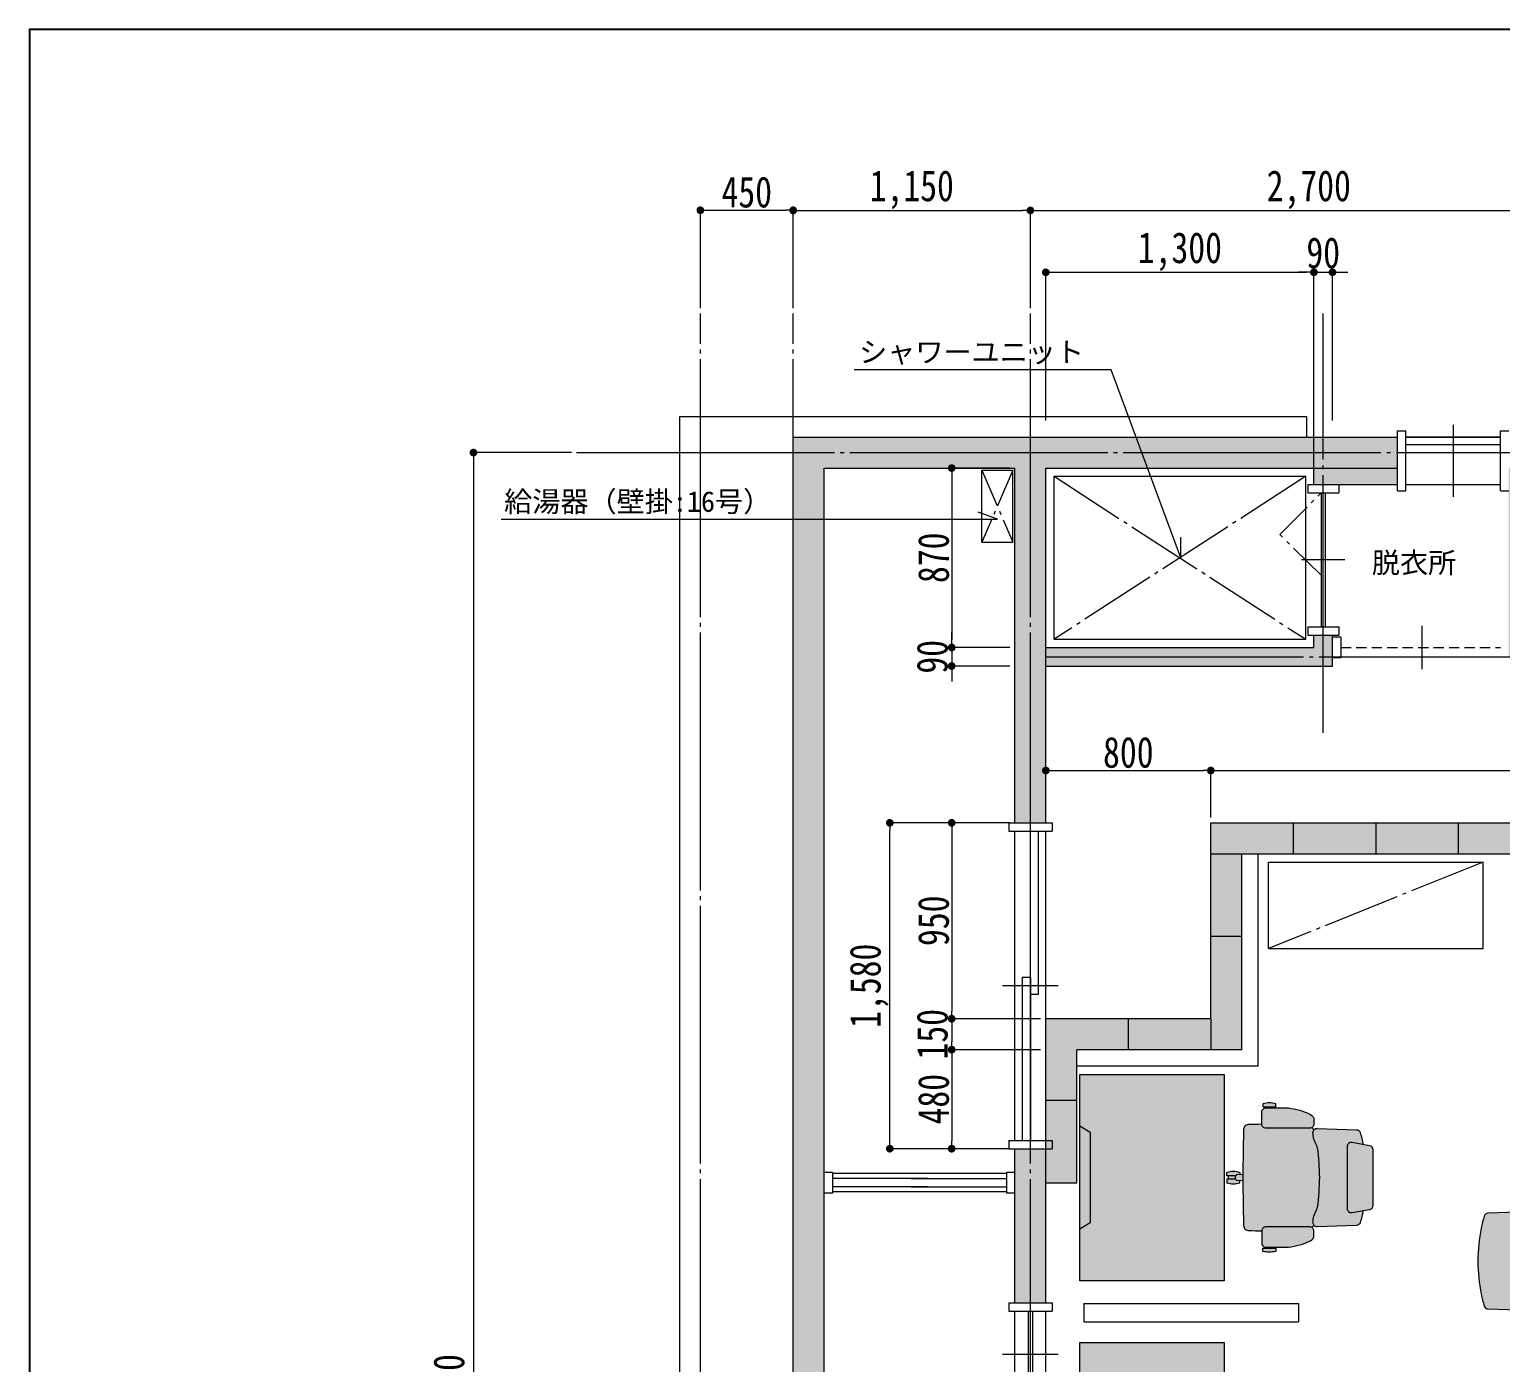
# Model space of a CAD drawing. Header units: millimetres. Extents: x 11317 to 32317, y 8490 to 23340.
# Drawn here: x 11317 to 18451, y 16876 to 23340 of the extents above; entities that cross this region are included whole.
import ezdxf

# ---------------------------------------------------------------- set-up
doc = ezdxf.new("R2010")
doc.units = ezdxf.units.MM
doc.header["$LTSCALE"] = 25
for name, pattern in [('1点鎖線07', [10.5, 7.5, -1.125, 0.75, -1.125]), ('1点鎖線15', [18, 15, -1.125, 0.75, -1.125]), ('JIS_08_50', [53, 50, -1.125, 0.75, -1.125]), ('破線2.00', [3, 2, -1])]:
    doc.linetypes.add(name, pattern=pattern)
doc.layers.add('サイズ', color=6, linetype='Continuous', plot=False)
for name, color, linetype, lineweight in [('基準線', 1, 'JIS_08_50', 9), ('壁', 4, 'Continuous', 13), ('室名', 2, 'Continuous', 9), ('家具', 6, 'Continuous', 9), ('建具', 2, 'Continuous', 9), ('文字', 2, 'Continuous', 9), ('見下げ', 3, 'Continuous', 9), ('設備', 8, 'Continuous', 9), ('間仕切', 2, 'Continuous', 9)]:
    doc.layers.add(name, color=color, linetype=linetype, lineweight=lineweight)
doc.styles.get("Standard").update_dxf_attribs({"font": 'MS Mincho.ttf', "width": 0.8})
doc.styles.add('ゴシック', font='MS Gothic.ttf')
doc.dimstyles.new('1-50', dxfattribs={"dimscale": 50, "dimtxt": 3, "dimasz": 0.75, "dimexe": 0, "dimexo": 0.5, "dimgap": 0.25, "dimtad": 1, "dimdec": 0, "dimdsep": 46, "dimlunit": 6, "dimtxsty": 'ゴシック', "dimblk1": 'DOT', "dimblk2": 'DOT', "dimsah": 1, "dimcen": 0.75, "dimadec": 0, "dimazin": 0, "dimtfac": 1, "dimtdec": 0, "dimtmove": 2, "dimatfit": 3, "dimldrblk": 'DOT', "dimfxl": 0, "dimtolj": 1, "dimtzin": 0, "dimlwd": 5, "dimlwe": 5, "dimarcsym": 0})

# ---------------------------------------------------------------- blocks, each defined once
blk = doc.blocks.new('*U14')
at = {"color": 0, "linetype": 'ByBlock', "lineweight": -2}
for points in [[(0, 600, -0.047458), (160.1, 584.2, -0.020178), (218.1, 569.5, -0.319451), (232.2, 551.2), (238.4, 361.1, -0.417291), (218.8, 340.4, -0.151809), (156.7, 358.2, 0.113964), (144.1, 362.9, 0.028395), (0, 373, 0.028395), (-144.1, 362.9, 0.113964), (-156.7, 358.2, -0.151809), (-218.8, 340.4, -0.417291), (-238.4, 361.1), (-232.2, 551.2, -0.319451), (-218.1, 569.5, -0.020178), (-160.1, 584.2, -0.047458)], [(-279.2, 345.2), (-259.4, 345.2, -0.414214), (-239.4, 325.2), (-239.4, 111.7, -0.414214), (-259.4, 91.7), (-317.7, 91.7, -0.371125), (-337.5, 108.7), (-337.5, 221, -0.087014), (-306.1, 328.5, -0.285598)], [(279.2, 345.2), (259.4, 345.2, 0.414214), (239.4, 325.2), (239.4, 111.7, 0.414214), (259.4, 91.7), (317.7, 91.7, 0.371125), (337.5, 108.7), (337.5, 221, 0.087014), (306.1, 328.5, 0.285598)]]:
    blk.add_lwpolyline(points, format="xyb", close=True, dxfattribs=at)
for points in [[(-231.6, 345.5, 0.036161), (-241.8, 334.8)], [(231.6, 345.5, -0.036161), (241.8, 334.8)], [(-337.5, 160.1), (-357.7, 160.1, 0.132155), (-357.7, 97.5), (-343.1, 97.5), (-343.1, 160.1)], [(337.5, 160.1), (357.7, 160.1, -0.132155), (357.7, 97.5), (343.1, 97.5), (343.1, 160.1)], [(-258.2, 91.8, -0.002949), (-257, 30.8, 0.426675), (-233.1, 3.9), (-26.8, 0), (26.8, 0), (233.1, 3.9, 0.426675), (257, 30.8, -0.002949), (258.2, 91.8)], [(-14.5, 0), (-12.9, -29.8, 0.271847), (0, -36.8, 0.271847), (12.9, -29.8), (14.5, 0)], [(-8.5, -34.4), (-8.5, -77.2), (-25, -77.2, -0.186325), (-25, -15), (-13.7, -15)], [(8.5, -34.4), (8.5, -77.2), (25, -77.2, 0.186325), (25, -15), (13.7, -15)]]:
    blk.add_lwpolyline(points, format="xyb", dxfattribs=at)
for points in [[(-337.2, 107.3), (-343.1, 107.3)], [(337.2, 107.3), (343.1, 107.3)], [(-8.5, -70.1), (8.5, -70.1)]]:
    blk.add_lwpolyline(points, dxfattribs=at)
blk = doc.blocks.new('*U15')
at = {"color": 0, "linetype": 'ByBlock', "lineweight": -2}
for points in [[(159.9, 584.2, -0.000032), (160.1, 584.2, -0.020178), (218.1, 569.5, -0.319451), (232.2, 551.2), (238.4, 361.1, -0.417291), (218.8, 340.4, -0.151809), (156.7, 358.2, 0.113964), (144.1, 362.9, 0.028395), (0, 373, 0.028395), (-144.1, 362.9, 0.113964), (-156.7, 358.2, -0.151809), (-218.8, 340.4, -0.417291), (-238.4, 361.1), (-232.2, 551.2, -0.319451), (-218.1, 569.5, -0.020178), (-160.1, 584.2, -0.000032), (-159.9, 584.2)], [(134.8, 631.8), (-134.8, 631.8, 0.363756), (-154.5, 615.2), (-169.6, 529.7, 0.466538), (-149.9, 506.2), (149.9, 506.2, 0.466538), (169.6, 529.7), (154.5, 615.2, 0.363756), (134.8, 631.8)], [(-231.6, 345.5, 0.036161), (-241.8, 334.8)], [(231.6, 345.5, -0.036161), (241.8, 334.8)], [(-337.5, 160.1), (-357.7, 160.1, 0.132155), (-357.7, 97.5), (-343.1, 97.5), (-343.1, 160.1)], [(337.5, 160.1), (357.7, 160.1, -0.132155), (357.7, 97.5), (343.1, 97.5), (343.1, 160.1)], [(-258.2, 91.8, -0.002949), (-257, 30.8, 0.426675), (-233.1, 3.9), (-26.8, 0), (26.8, 0), (233.1, 3.9, 0.426675), (257, 30.8, -0.002949), (258.2, 91.8)], [(-14.5, 0), (-12.9, -29.8, 0.271847), (0, -36.8, 0.271847), (12.9, -29.8), (14.5, 0)], [(-8.5, -34.4), (-8.5, -77.2), (-25, -77.2, -0.186325), (-25, -15), (-13.7, -15)], [(8.5, -34.4), (8.5, -77.2), (25, -77.2, 0.186325), (25, -15), (13.7, -15)]]:
    blk.add_lwpolyline(points, format="xyb", dxfattribs=at)
for points in [[(-279.2, 345.2), (-259.4, 345.2, -0.414214), (-239.4, 325.2), (-239.4, 111.7, -0.414214), (-259.4, 91.7), (-317.7, 91.7, -0.371125), (-337.5, 108.7), (-337.5, 221, -0.087014), (-306.1, 328.5, -0.285598)], [(279.2, 345.2), (259.4, 345.2, 0.414214), (239.4, 325.2), (239.4, 111.7, 0.414214), (259.4, 91.7), (317.7, 91.7, 0.371125), (337.5, 108.7), (337.5, 221, 0.087014), (306.1, 328.5, 0.285598)]]:
    blk.add_lwpolyline(points, format="xyb", close=True, dxfattribs=at)
for points in [[(-337.2, 107.3), (-343.1, 107.3)], [(337.2, 107.3), (343.1, 107.3)], [(-8.5, -70.1), (8.5, -70.1)]]:
    blk.add_lwpolyline(points, dxfattribs=at)
blk = doc.blocks.new('_Dot')
at = {"color": 0, "linetype": 'ByBlock', "lineweight": -2}
blk.add_line((-0.5, 0), (-1, 0), dxfattribs=at)
at = {"color": 0, "linetype": 'ByBlock', "const_width": 0.5}
blk.add_lwpolyline([(-0.25, 0, 1), (0.25, 0, 1)], format="xyb", close=True, dxfattribs=at)
blk = doc.blocks.new('*D19')
at = {"layer": 'Defpoints', "color": 0, "transparency": 16777216}
for p in [(15020.6, 22463.1), (14570.6, 21963.2), (15020.6, 21963.2)]:
    blk.add_point(p, dxfattribs=at)
at = {"layer": '文字', "color": 0, "lineweight": 5, "transparency": 16777216}
for p, q in [((14570.6, 21988.2), (14570.6, 22463.1)), ((14608.1, 22463.1), (14983.1, 22463.1)), ((15020.6, 21988.2), (15020.6, 22463.1))]:
    blk.add_line(p, q, dxfattribs=at)
at = {"layer": '文字', "color": 0, "lineweight": 5, "transparency": 16777216, "xscale": 37.5, "yscale": 37.5, "zscale": 37.5, "rotation": 180}
blk.add_blockref('_Dot', (14570.6, 22463.1), dxfattribs=at)
at = {"layer": '文字', "color": 0, "lineweight": 5, "transparency": 16777216, "xscale": 37.5, "yscale": 37.5, "zscale": 37.5}
blk.add_blockref('_Dot', (15020.6, 22463.1), dxfattribs=at)
at = {"layer": '文字', "color": 0, "transparency": 16777216, "insert": (14795.6, 22550.6), "char_height": 150, "attachment_point": 5}
blk.add_mtext('\\A1;450', dxfattribs=at)
blk = doc.blocks.new('*D20')
at = {"layer": 'Defpoints', "color": 0, "transparency": 16777216}
for p in [(16170.6, 22462.3), (15020.6, 21963.2), (16170.6, 21963.2)]:
    blk.add_point(p, dxfattribs=at)
at = {"layer": '文字', "color": 0, "lineweight": 5, "transparency": 16777216}
for p, q in [((15020.6, 21988.2), (15020.6, 22462.3)), ((15058.1, 22462.3), (16133.1, 22462.3)), ((16170.6, 21988.2), (16170.6, 22462.3))]:
    blk.add_line(p, q, dxfattribs=at)
at = {"layer": '文字', "color": 0, "lineweight": 5, "transparency": 16777216, "xscale": 37.5, "yscale": 37.5, "zscale": 37.5, "rotation": 180}
blk.add_blockref('_Dot', (15020.6, 22462.3), dxfattribs=at)
at = {"layer": '文字', "color": 0, "lineweight": 5, "transparency": 16777216, "xscale": 37.5, "yscale": 37.5, "zscale": 37.5}
blk.add_blockref('_Dot', (16170.6, 22462.3), dxfattribs=at)
at = {"layer": '文字', "color": 0, "transparency": 16777216, "insert": (15595.6, 22562.7), "char_height": 150, "attachment_point": 5}
blk.add_mtext('\\A1;1,150', dxfattribs=at)
blk = doc.blocks.new('*D21')
at = {"layer": 'Defpoints', "color": 0, "transparency": 16777216}
for p in [(18870.6, 22462.3), (16170.6, 21963.2), (18870.6, 21963.2)]:
    blk.add_point(p, dxfattribs=at)
at = {"layer": '文字', "color": 0, "lineweight": 5, "transparency": 16777216}
for p, q in [((16170.6, 21988.2), (16170.6, 22462.3)), ((16208.1, 22462.3), (18833.1, 22462.3)), ((18870.6, 21988.2), (18870.6, 22462.3))]:
    blk.add_line(p, q, dxfattribs=at)
at = {"layer": '文字', "color": 0, "lineweight": 5, "transparency": 16777216, "xscale": 37.5, "yscale": 37.5, "zscale": 37.5, "rotation": 180}
blk.add_blockref('_Dot', (16170.6, 22462.3), dxfattribs=at)
at = {"layer": '文字', "color": 0, "lineweight": 5, "transparency": 16777216, "xscale": 37.5, "yscale": 37.5, "zscale": 37.5}
blk.add_blockref('_Dot', (18870.6, 22462.3), dxfattribs=at)
at = {"layer": '文字', "color": 0, "transparency": 16777216, "insert": (17520.6, 22562.7), "char_height": 150, "attachment_point": 5}
blk.add_mtext('\\A1;2,700', dxfattribs=at)
blk = doc.blocks.new('*D25')
at = {"layer": 'Defpoints', "color": 0, "transparency": 16777216}
for p in [(13970.6, 21288.1), (13470.6, 12138.1), (13970.6, 12138.1)]:
    blk.add_point(p, dxfattribs=at)
at = {"layer": '文字', "color": 0, "lineweight": 5, "transparency": 16777216}
for p, q in [((13945.6, 21288.1), (13470.6, 21288.1)), ((13470.6, 21250.6), (13470.6, 12175.6)), ((13945.6, 12138.1), (13470.6, 12138.1))]:
    blk.add_line(p, q, dxfattribs=at)
at = {"layer": '文字', "color": 0, "lineweight": 5, "transparency": 16777216, "xscale": 37.5, "yscale": 37.5, "zscale": 37.5}
for p, rotation in [((13470.6, 21288.1), 90), ((13470.6, 12138.1), 270)]:
    blk.add_blockref('_Dot', p, dxfattribs=dict(at, rotation=rotation))
at = {"layer": '文字', "color": 0, "transparency": 16777216, "insert": (13370.2, 16713.1), "char_height": 150, "attachment_point": 5, "rotation": 90}
blk.add_mtext('\\A1;9,150', dxfattribs=at)
blk = doc.blocks.new('*D29')
at = {"layer": 'Defpoints', "color": 0, "transparency": 16777216}
for p in [(16095.6, 21213.1), (15789.2, 20343.1), (16095.6, 20343.1)]:
    blk.add_point(p, dxfattribs=at)
at = {"layer": '文字', "color": 0, "lineweight": 5, "transparency": 16777216}
for p, q in [((16070.6, 21213.1), (15789.2, 21213.1)), ((15789.2, 21175.6), (15789.2, 20380.6)), ((16070.6, 20343.1), (15789.2, 20343.1))]:
    blk.add_line(p, q, dxfattribs=at)
at = {"layer": '文字', "color": 0, "lineweight": 5, "transparency": 16777216, "xscale": 37.5, "yscale": 37.5, "zscale": 37.5}
for p, rotation in [((15789.2, 21213.1), 90), ((15789.2, 20343.1), 270)]:
    blk.add_blockref('_Dot', p, dxfattribs=dict(at, rotation=rotation))
at = {"layer": '文字', "color": 0, "transparency": 16777216, "insert": (15701.7, 20778.1), "char_height": 150, "attachment_point": 5, "rotation": 90}
blk.add_mtext('\\A1;870', dxfattribs=at)
blk = doc.blocks.new('*D30')
at = {"layer": 'Defpoints', "color": 0, "transparency": 16777216}
for p in [(16095.6, 20343.1), (15789.2, 20253.1), (16095.6, 20253.1)]:
    blk.add_point(p, dxfattribs=at)
at = {"layer": '文字', "color": 0, "lineweight": 5, "transparency": 16777216}
for p, q in [((15789.2, 20380.6), (15789.2, 20418.1)), ((16070.6, 20343.1), (15789.2, 20343.1)), ((15789.2, 20343.1), (15789.2, 20253.1)), ((16070.6, 20253.1), (15789.2, 20253.1)), ((15789.2, 20215.6), (15789.2, 20178.1))]:
    blk.add_line(p, q, dxfattribs=at)
at = {"layer": '文字', "color": 0, "lineweight": 5, "transparency": 16777216, "xscale": 37.5, "yscale": 37.5, "zscale": 37.5}
for p, rotation in [((15789.2, 20343.1), 270), ((15789.2, 20253.1), 90)]:
    blk.add_blockref('_Dot', p, dxfattribs=dict(at, rotation=rotation))
at = {"layer": '文字', "color": 0, "transparency": 16777216, "insert": (15695.4, 20298.1), "char_height": 150, "attachment_point": 5, "rotation": 90}
blk.add_mtext('\\A1;90', dxfattribs=at)
blk = doc.blocks.new('*D34')
at = {"layer": 'Defpoints', "color": 0, "transparency": 16777216}
for p in [(17045.6, 19746.6), (16245.6, 19493.1), (17045.6, 19493.1)]:
    blk.add_point(p, dxfattribs=at)
at = {"layer": '文字', "color": 0, "lineweight": 5, "transparency": 16777216}
for p, q in [((16245.6, 19518.1), (16245.6, 19746.6)), ((16283.1, 19746.6), (17008.1, 19746.6)), ((17045.6, 19518.1), (17045.6, 19746.6))]:
    blk.add_line(p, q, dxfattribs=at)
at = {"layer": '文字', "color": 0, "lineweight": 5, "transparency": 16777216, "xscale": 37.5, "yscale": 37.5, "zscale": 37.5, "rotation": 180}
blk.add_blockref('_Dot', (16245.6, 19746.6), dxfattribs=at)
at = {"layer": '文字', "color": 0, "lineweight": 5, "transparency": 16777216, "xscale": 37.5, "yscale": 37.5, "zscale": 37.5}
blk.add_blockref('_Dot', (17045.6, 19746.6), dxfattribs=at)
at = {"layer": '文字', "color": 0, "transparency": 16777216, "insert": (16645.6, 19834.1), "char_height": 150, "attachment_point": 5}
blk.add_mtext('\\A1;800', dxfattribs=at)
blk = doc.blocks.new('*D35')
at = {"layer": 'Defpoints', "color": 0, "transparency": 16777216}
for p in [(23945.6, 19746.6), (17045.6, 19493.1), (23945.6, 19493.1)]:
    blk.add_point(p, dxfattribs=at)
at = {"layer": '文字', "color": 0, "lineweight": 5, "transparency": 16777216}
for p, q in [((17045.6, 19518.1), (17045.6, 19746.6)), ((17083.1, 19746.6), (23908.1, 19746.6)), ((23945.6, 19518.1), (23945.6, 19746.6))]:
    blk.add_line(p, q, dxfattribs=at)
at = {"layer": '文字', "color": 0, "lineweight": 5, "transparency": 16777216, "xscale": 37.5, "yscale": 37.5, "zscale": 37.5, "rotation": 180}
blk.add_blockref('_Dot', (17045.6, 19746.6), dxfattribs=at)
at = {"layer": '文字', "color": 0, "lineweight": 5, "transparency": 16777216, "xscale": 37.5, "yscale": 37.5, "zscale": 37.5}
blk.add_blockref('_Dot', (23945.6, 19746.6), dxfattribs=at)
at = {"layer": '文字', "color": 0, "transparency": 16777216, "insert": (20845.7, 19851.6), "char_height": 150, "attachment_point": 5}
blk.add_mtext('\\A1;≒7000', dxfattribs=at)
blk = doc.blocks.new('*D38')
at = {"layer": 'Defpoints', "color": 0, "transparency": 16777216}
for p in [(17545.6, 22162.3), (16245.6, 21418.3), (17545.6, 21128.1)]:
    blk.add_point(p, dxfattribs=at)
at = {"layer": '文字', "color": 0, "lineweight": 5, "transparency": 16777216}
for p, q in [((16245.6, 21443.3), (16245.6, 22162.3)), ((16283.1, 22162.3), (17508.1, 22162.3)), ((17545.6, 21153.1), (17545.6, 22162.3))]:
    blk.add_line(p, q, dxfattribs=at)
at = {"layer": '文字', "color": 0, "lineweight": 5, "transparency": 16777216, "xscale": 37.5, "yscale": 37.5, "zscale": 37.5, "rotation": 180}
blk.add_blockref('_Dot', (16245.6, 22162.3), dxfattribs=at)
at = {"layer": '文字', "color": 0, "lineweight": 5, "transparency": 16777216, "xscale": 37.5, "yscale": 37.5, "zscale": 37.5}
blk.add_blockref('_Dot', (17545.6, 22162.3), dxfattribs=at)
at = {"layer": '文字', "color": 0, "transparency": 16777216, "insert": (16895.6, 22262.7), "char_height": 150, "attachment_point": 5}
blk.add_mtext('\\A1;1,300', dxfattribs=at)
blk = doc.blocks.new('*D39')
at = {"layer": 'Defpoints', "color": 0, "transparency": 16777216}
for p in [(17635.6, 22162.3), (17545.6, 21418.3), (17635.6, 21418.3)]:
    blk.add_point(p, dxfattribs=at)
at = {"layer": '文字', "color": 0, "lineweight": 5, "transparency": 16777216}
for p, q in [((17508.1, 22162.3), (17470.6, 22162.3)), ((17545.6, 21443.3), (17545.6, 22162.3)), ((17545.6, 22162.3), (17635.6, 22162.3)), ((17635.6, 21443.3), (17635.6, 22162.3)), ((17673.1, 22162.3), (17710.6, 22162.3))]:
    blk.add_line(p, q, dxfattribs=at)
at = {"layer": '文字', "color": 0, "lineweight": 5, "transparency": 16777216, "xscale": 37.5, "yscale": 37.5, "zscale": 37.5}
blk.add_blockref('_Dot', (17545.6, 22162.3), dxfattribs=at)
at = {"layer": '文字', "color": 0, "lineweight": 5, "transparency": 16777216, "xscale": 37.5, "yscale": 37.5, "zscale": 37.5, "rotation": 180}
blk.add_blockref('_Dot', (17635.6, 22162.3), dxfattribs=at)
at = {"layer": '文字', "color": 0, "transparency": 16777216, "insert": (17590.6, 22256.1), "char_height": 150, "attachment_point": 5}
blk.add_mtext('\\A1;90', dxfattribs=at)
blk = doc.blocks.new('デスク６')
at = {"color": 0, "linetype": 'ByBlock', "lineweight": -2}
for p, q in [((0, -250), (50, -280)), ((50, -280), (50, -720)), ((50, -720), (0, -750))]:
    blk.add_line(p, q, dxfattribs=at)
blk.add_lwpolyline([(0, -1000), (0, 0), (700, 0), (700, -1000)], close=True, dxfattribs=at)
blk = doc.blocks.new('*D59')
at = {"layer": 'Defpoints', "color": 0, "transparency": 16777216}
for p in [(16095.6, 19493.1), (15789.2, 18543.1), (16245.6, 18543.1)]:
    blk.add_point(p, dxfattribs=at)
at = {"layer": '文字', "color": 0, "lineweight": 5, "transparency": 16777216}
for p, q in [((16070.6, 19493.1), (15789.2, 19493.1)), ((15789.2, 19455.6), (15789.2, 18580.6)), ((16220.6, 18543.1), (15789.2, 18543.1))]:
    blk.add_line(p, q, dxfattribs=at)
at = {"layer": '文字', "color": 0, "lineweight": 5, "transparency": 16777216, "xscale": 37.5, "yscale": 37.5, "zscale": 37.5}
for p, rotation in [((15789.2, 19493.1), 90), ((15789.2, 18543.1), 270)]:
    blk.add_blockref('_Dot', p, dxfattribs=dict(at, rotation=rotation))
at = {"layer": '文字', "color": 0, "transparency": 16777216, "insert": (15701.7, 19018.1), "char_height": 150, "attachment_point": 5, "rotation": 90}
blk.add_mtext('\\A1;950', dxfattribs=at)
blk = doc.blocks.new('*D60')
at = {"layer": 'Defpoints', "color": 0, "transparency": 16777216}
for p in [(16245.6, 18543.1), (15789.2, 18393.1), (16245.6, 18393.1)]:
    blk.add_point(p, dxfattribs=at)
at = {"layer": '文字', "color": 0, "lineweight": 5, "transparency": 16777216}
for p, q in [((16220.6, 18543.1), (15789.2, 18543.1)), ((15789.2, 18505.6), (15789.2, 18430.6)), ((16220.6, 18393.1), (15789.2, 18393.1))]:
    blk.add_line(p, q, dxfattribs=at)
at = {"layer": '文字', "color": 0, "lineweight": 5, "transparency": 16777216, "xscale": 37.5, "yscale": 37.5, "zscale": 37.5}
for p, rotation in [((15789.2, 18543.1), 90), ((15789.2, 18393.1), 270)]:
    blk.add_blockref('_Dot', p, dxfattribs=dict(at, rotation=rotation))
at = {"layer": '文字', "color": 0, "transparency": 16777216, "insert": (15695.4, 18468.1), "char_height": 150, "attachment_point": 5, "rotation": 90}
blk.add_mtext('\\A1;150', dxfattribs=at)
blk = doc.blocks.new('*D61')
at = {"layer": 'Defpoints', "color": 0, "transparency": 16777216}
for p in [(16245.6, 18393.1), (15789.2, 17913.1), (16095.1, 17913.1)]:
    blk.add_point(p, dxfattribs=at)
at = {"layer": '文字', "color": 0, "lineweight": 5, "transparency": 16777216}
for p, q in [((16220.6, 18393.1), (15789.2, 18393.1)), ((15789.2, 18355.6), (15789.2, 17950.6)), ((16070.1, 17913.1), (15789.2, 17913.1))]:
    blk.add_line(p, q, dxfattribs=at)
at = {"layer": '文字', "color": 0, "lineweight": 5, "transparency": 16777216, "xscale": 37.5, "yscale": 37.5, "zscale": 37.5}
for p, rotation in [((15789.2, 18393.1), 90), ((15789.2, 17913.1), 270)]:
    blk.add_blockref('_Dot', p, dxfattribs=dict(at, rotation=rotation))
at = {"layer": '文字', "color": 0, "transparency": 16777216, "insert": (15701.7, 18153.1), "char_height": 150, "attachment_point": 5, "rotation": 90}
blk.add_mtext('\\A1;480', dxfattribs=at)
blk = doc.blocks.new('*D62')
at = {"layer": 'Defpoints', "color": 0, "transparency": 16777216}
for p in [(15489.2, 19493.1), (16095.6, 19493.1), (16095.1, 17913.1)]:
    blk.add_point(p, dxfattribs=at)
at = {"layer": '文字', "color": 0, "lineweight": 5, "transparency": 16777216}
for p, q in [((16070.6, 19493.1), (15489.2, 19493.1)), ((15489.2, 17950.6), (15489.2, 19455.6)), ((16070.1, 17913.1), (15489.2, 17913.1))]:
    blk.add_line(p, q, dxfattribs=at)
at = {"layer": '文字', "color": 0, "lineweight": 5, "transparency": 16777216, "xscale": 37.5, "yscale": 37.5, "zscale": 37.5}
for p, rotation in [((15489.2, 19493.1), 90), ((15489.2, 17913.1), 270)]:
    blk.add_blockref('_Dot', p, dxfattribs=dict(at, rotation=rotation))
at = {"layer": '文字', "color": 0, "transparency": 16777216, "insert": (15388.8, 18703.1), "char_height": 150, "attachment_point": 5, "rotation": 90}
blk.add_mtext('\\A1;1,580', dxfattribs=at)

msp = doc.modelspace()

# ---------------------------------------------------------------- hatches: boundary and pattern name
at = {"layer": '壁', "transparency": 33554559}
h = msp.add_hatch(color=256, dxfattribs=at)
h.dxf.hatch_style = 1
h.paths.add_polyline_path([(17950.6, 21363.1), (15020.6, 21363.1), (15020.6, 10713.1), (16995.6, 10713.1), (16995.6, 10863.1), (15170.6, 10863.1), (15170.6, 21213.1), (16095.6, 21213.1), (16095.6, 19493.1), (16245.6, 19493.1), (16245.6, 21213.1), (17950.6, 21213.1)])
h = msp.add_hatch(color=256, dxfattribs=at)
h.dxf.hatch_style = 1
h.paths.add_polyline_path([(16245.6, 17913.1), (16095.6, 17913.1), (16095.6, 17165.6), (16245.6, 17165.6)])
h.paths.add_polyline_path([(16245.6, 14665.6), (16095.6, 14665.6), (16095.6, 13918.1), (16245.6, 13918.1)])
at = {"layer": '家具', "transparency": 33554483}
h = msp.add_hatch(color=256, dxfattribs=at)
h.dxf.hatch_style = 1
h.paths.add_polyline_path([(17110.6, 18273.1), (16410.6, 18273.1), (16410.6, 18023.1), (16460.6, 17993.1), (16460.6, 17553.1), (16410.6, 17523.1), (16410.6, 17273.1), (17110.6, 17273.1)])
h.paths.add_polyline_path([(16460.6, 17993.1), (16410.6, 18023.1), (16410.6, 17523.1), (16460.6, 17553.1)], flags=17)
h = msp.add_hatch(color=256, dxfattribs=at)
h.dxf.hatch_style = 1
h.paths.add_polyline_path([(17360.7, 18130.9, 0.132155), (17298.1, 18130.9), (17298.1, 18116.3), (17360.7, 18116.3)])
h.paths.add_polyline_path([(17360.7, 18116.3), (17307.9, 18116.3), (17307.9, 18110.4, -0.018643), (17309.3, 18110.6), (17360.7, 18110.6)])
h.paths.add_polyline_path([(17421.6, 18110.6), (17309.3, 18110.6, 0.371125), (17292.3, 18090.9), (17292.3, 18032.5, 0.414214), (17312.3, 18012.5), (17525.8, 18012.5, 0.414214), (17545.8, 18032.5), (17545.8, 18052.3, 0.285598), (17529.1, 18079.2, 0.087014)])
h.paths.add_polyline_path([(17563.5, 17917.2, 0.113964), (17558.8, 17929.9, -0.151809), (17541, 17992, -0.177664), (17546, 18004.8, 0.036161), (17535.4, 18015, -0.125689), (17525.8, 18012.5), (17312.3, 18012.5, -0.397284), (17292.3, 18031.4, -0.002949), (17231.4, 18030.1, 0.426675), (17204.5, 18006.2), (17200.6, 17800), (17200.6, 17746.3), (17204.5, 17540.1, 0.426675), (17231.4, 17516.2, -0.002949), (17292.3, 17514.9, -0.397284), (17312.3, 17533.8), (17525.8, 17533.8, -0.125689), (17535.4, 17531.3, 0.036161), (17546, 17541.5, -0.177664), (17541, 17554.3, -0.151809), (17558.8, 17616.4, 0.113964), (17563.5, 17629.1, 0.028395), (17573.6, 17773.1, 0.028395)])
h.paths.add_polyline_path([(17730.3, 17942.7), (17784.8, 17933.1, 0.000032), (17784.8, 17933.2, 0.020178), (17770.1, 17991.2, 0.321753), (17751.6, 18005.3), (17561.6, 18011.5, 0.417291), (17541, 17992, 0.151809), (17558.8, 17929.9, -0.113964), (17563.5, 17917.2, -0.028395), (17573.6, 17773.1, -0.028395), (17563.5, 17629.1, -0.113964), (17558.8, 17616.4, 0.151809), (17541, 17554.3, 0.417291), (17561.6, 17534.8), (17751.7, 17541, 0.319451), (17770.1, 17555.1, 0.020178), (17784.8, 17613.1, 0.000032), (17784.8, 17613.2), (17730.3, 17603.5, -0.466538), (17706.8, 17623.2), (17706.8, 17923.1, -0.466538)])
h.paths.add_polyline_path([(17832.3, 17907.9, 0.363756), (17815.8, 17927.6), (17730.3, 17942.7, 0.466538), (17706.8, 17923.1), (17706.8, 17623.2, 0.466538), (17730.3, 17603.5), (17815.8, 17618.7, 0.363756), (17832.3, 17638.4)])
h.paths.add_polyline_path([(17545.8, 17494), (17545.8, 17513.8, 0.414214), (17525.8, 17533.8), (17312.3, 17533.8, 0.414214), (17292.3, 17513.8), (17292.3, 17455.4, 0.371125), (17309.3, 17435.6), (17421.6, 17435.6, 0.087014), (17529.1, 17467.1, 0.285598)])
h.paths.add_polyline_path([(17360.7, 17435.6), (17309.3, 17435.6, -0.018643), (17307.9, 17435.9), (17307.9, 17430), (17360.7, 17430)])
h.paths.add_polyline_path([(17360.7, 17415.4), (17360.7, 17430), (17298.1, 17430), (17298.1, 17415.4, 0.132155)])
h.paths.add_polyline_path([(17200.6, 17787.6), (17170.8, 17786.1, 0.271847), (17163.8, 17773.1, 0.271847), (17170.8, 17760.2), (17200.6, 17758.7)])
h.paths.add_polyline_path([(17185.6, 17798.2, 0.186325), (17123.4, 17798.2), (17123.4, 17781.6), (17166.2, 17781.6, -0.111974), (17170.8, 17786.1), (17185.6, 17786.8)])
h.paths.add_polyline_path([(17163.8, 17773.1, -0.15515), (17166.2, 17781.6), (17130.5, 17781.6), (17130.5, 17764.7), (17166.2, 17764.7, -0.15515)])
h.paths.add_polyline_path([(17166.2, 17764.7), (17123.4, 17764.7), (17123.4, 17748.1, 0.186325), (17185.6, 17748.1), (17185.6, 17759.4), (17170.8, 17760.2, -0.111974)])
h = msp.add_hatch(color=256, dxfattribs=at)
h.dxf.hatch_style = 1
h.paths.add_polyline_path([(18843.1, 17725.9, 0.132155), (18780.4, 17725.9), (18780.4, 17711.3), (18843.1, 17711.3)])
h.paths.add_polyline_path([(18833.3, 17711.3), (18780.4, 17711.3), (18780.4, 17705.6), (18831.8, 17705.6, -0.018643), (18833.3, 17705.4)])
h.paths.add_polyline_path([(18848.9, 17685.9, 0.371125), (18831.8, 17705.6), (18719.6, 17705.6, 0.087014), (18612.1, 17674.2, 0.285598), (18595.4, 17647.3), (18595.4, 17627.5, 0.414214), (18615.4, 17607.5), (18828.9, 17607.5, 0.414214), (18848.9, 17627.5)])
h.paths.add_polyline_path([(18936.7, 17601.2, 0.426675), (18909.8, 17625.1, -0.002949), (18848.8, 17626.4, -0.397284), (18828.9, 17607.5), (18615.4, 17607.5, -0.125689), (18605.8, 17610, 0.036161), (18595.1, 17599.8, -0.177664), (18600.2, 17587, -0.151809), (18582.4, 17524.9, 0.113964), (18577.7, 17512.2, 0.028395), (18567.6, 17368.1, 0.028395), (18577.7, 17224.1, 0.113964), (18582.4, 17211.4, -0.151809), (18600.2, 17149.3, -0.177664), (18595.1, 17136.5, 0.036161), (18605.8, 17126.3, -0.125689), (18615.4, 17128.8), (18828.9, 17128.8, -0.397284), (18848.8, 17109.9, -0.002949), (18909.8, 17111.2, 0.426675), (18936.7, 17135.1), (18940.6, 17341.3), (18940.6, 17395)])
h.paths.add_polyline_path([(19017.7, 17393.2, 0.186325), (18955.6, 17393.2), (18955.6, 17381.8), (18970.4, 17381.1, -0.111974), (18975, 17376.6), (19017.7, 17376.6)])
h.paths.add_polyline_path([(19010.7, 17376.6), (18975, 17376.6, -0.15515), (18977.4, 17368.1, -0.15515), (18975, 17359.7), (19010.7, 17359.7)])
h.paths.add_polyline_path([(19017.7, 17359.7), (18975, 17359.7, -0.111974), (18970.4, 17355.2), (18955.6, 17354.4), (18955.6, 17343.1, 0.186325), (19017.7, 17343.1)])
h.paths.add_polyline_path([(18970.4, 17381.1), (18940.6, 17382.6), (18940.6, 17353.7), (18970.4, 17355.2, 0.271847), (18977.4, 17368.1, 0.271847)])
h.paths.add_polyline_path([(18848.9, 17108.8, 0.414214), (18828.9, 17128.8), (18615.4, 17128.8, 0.414214), (18595.4, 17108.8), (18595.4, 17089, 0.285598), (18612.1, 17062.1, 0.087014), (18719.6, 17030.6), (18831.8, 17030.6, 0.371125), (18848.9, 17050.4)])
h.paths.add_polyline_path([(18833.3, 17030.9, -0.018643), (18831.8, 17030.6), (18780.4, 17030.6), (18780.4, 17025), (18833.3, 17025)])
h.paths.add_polyline_path([(18843.1, 17025), (18780.4, 17025), (18780.4, 17010.4, 0.132155), (18843.1, 17010.4)])
h.paths.add_polyline_path([(18567.6, 17368.1, -0.028395), (18577.7, 17512.2, -0.113964), (18582.4, 17524.9, 0.151809), (18600.2, 17587, 0.417291), (18579.5, 17606.5), (18389.4, 17600.3, 0.319451), (18371, 17586.2, 0.020178), (18356.4, 17528.2, 0.047458), (18340.6, 17368.1, 0.047458), (18356.4, 17208.1, 0.020178), (18371, 17150.1, 0.321753), (18389.6, 17136), (18579.5, 17129.8, 0.417291), (18600.2, 17149.3, 0.151809), (18582.4, 17211.4, -0.113964), (18577.7, 17224.1, -0.028395)])
h = msp.add_hatch(color=256, dxfattribs=at)
h.dxf.hatch_style = 1
h.paths.add_polyline_path([(17110.6, 16973.1), (16410.6, 16973.1), (16410.6, 16723.1), (16460.6, 16693.1), (16460.6, 16253.1), (16410.6, 16223.1), (16410.6, 15973.1), (17110.6, 15973.1)])
h.paths.add_polyline_path([(16460.6, 16693.1), (16410.6, 16723.1), (16410.6, 16223.1), (16460.6, 16253.1)], flags=17)
at = {"layer": '間仕切', "transparency": 33554508}
h = msp.add_hatch(color=256, dxfattribs=at)
h.dxf.hatch_style = 1
h.paths.add_polyline_path([(17635.6, 20403.1), (17545.6, 20403.1), (17545.6, 20343.1), (16245.6, 20343.1), (16245.6, 20253.1), (17635.6, 20253.1)])
h.paths.add_polyline_path([(17950.6, 21213.1), (17545.6, 21213.1), (17545.6, 21133.1), (17950.6, 21133.1)])
h.paths.add_polyline_path([(18580.6, 20688.1), (18570.6, 20688.1), (18570.6, 21213.1), (18490.6, 21213.1), (18490.6, 20293.1), (18580.6, 20293.1)])
h.paths.add_polyline_path([(19250.6, 21133.1), (19800.6, 21133.1), (19800.6, 21213.1), (19170.6, 21213.1), (19170.6, 20688.1), (19160.6, 20688.1), (19160.6, 20293.1), (20030.6, 20293.1), (20030.6, 20383.1), (19250.6, 20383.1)])
h.paths.add_polyline_path([(20770.6, 21133.1), (20680.6, 21133.1), (20680.6, 20293.1), (20770.6, 20293.1)])
h = msp.add_hatch(color=256, dxfattribs=at)
h.dxf.hatch_style = 1
h.paths.add_polyline_path([(21120.6, 14588.1), (21120.6, 14438.1), (23695.6, 14438.1), (23945.6, 14688.1), (23945.6, 19493.1), (17045.6, 19493.1), (17045.6, 18543.1), (16245.6, 18543.1), (16245.6, 18393.1), (17195.6, 18393.1), (17195.6, 19343.1), (23795.6, 19343.1), (23795.6, 14750.3), (23633.4, 14588.1)])
h = msp.add_hatch(color=256, dxfattribs=at)
h.dxf.hatch_style = 1
h.paths.add_polyline_path([(16395.6, 18148.1), (16245.6, 18148.1), (16245.6, 17748.1), (16395.6, 17748.1)])
h.paths.add_polyline_path([(16395.6, 18393.1), (16245.6, 18393.1), (16245.6, 18148.1), (16395.6, 18148.1)])

# ---------------------------------------------------------------- linework, layer by layer
at = {"layer": 'サイズ'}
msp.add_lwpolyline([(11317.4, 8490), (32317.4, 8490), (32317.4, 23340), (11317.4, 23340)], close=True, dxfattribs=at)
at = {"layer": '基準線'}
for p, q in [((14570.6, 9890.6), (14570.6, 21963.1)), ((15020.6, 9890.6), (15020.6, 21963.1)), ((16170.6, 9890.6), (16170.6, 21963.1)), ((17590.6, 19929.2), (17590.6, 21963.1)), ((13970.6, 21288.1), (27700.6, 21288.1)), ((16245.6, 20298.1), (18685, 20298.1))]:
    msp.add_line(p, q, dxfattribs=at)
at = {"layer": '壁'}
for p, q in [((14470.6, 21463.1), (17510.6, 21463.1)), ((14470.6, 10463.1), (14470.6, 21463.1)), ((17510.6, 21363.1), (17510.6, 21463.1)), ((15020.6, 21363.1), (17950.6, 21363.1)), ((15020.6, 10713.1), (15020.6, 21363.1)), ((17990.6, 21363.1), (18450.6, 21363.1)), ((15170.6, 21213.1), (16095.6, 21213.1)), ((15170.6, 10863.1), (15170.6, 21213.1)), ((16095.6, 19493.1), (16095.6, 21213.1)), ((16245.6, 21213.1), (17950.6, 21213.1)), ((16245.6, 19493.1), (16245.6, 21213.1)), ((16095.6, 17953.1), (16095.6, 19453.1)), ((16245.6, 17953.1), (16245.6, 19453.1)), ((16095.6, 17165.6), (16095.6, 17913.1)), ((16245.6, 17813.1), (16245.6, 17913.1)), ((16245.6, 17165.6), (16245.6, 17913.1)), ((16095.6, 16705.6), (16095.6, 17125.6)), ((16245.6, 16705.6), (16245.6, 17125.6))]:
    msp.add_line(p, q, dxfattribs=at)
at = {"layer": '室名'}
for p, q in [((16562.4, 21689.9), (15316.4, 21689.9)), ((16900.6, 20778.1), (16562.4, 21689.9)), ((16010.6, 20964.8), (15916.8, 20999.6)), ((13604.2, 20964.8), (16010.6, 20964.8)), ((16900.6, 20778.1), (16900.6, 20878.1))]:
    msp.add_line(p, q, dxfattribs=at)
at = {"layer": '家具'}
for p, q in [((17325.6, 18883.1), (17325.6, 19303.1)), ((17325.6, 19303.1), (18365.6, 19303.1)), ((18365.6, 18883.1), (18365.6, 19303.1)), ((17325.6, 18883.1), (18365.6, 18883.1))]:
    msp.add_line(p, q, dxfattribs=at)
at = {"layer": '家具', "linetype": '1点鎖線15'}
msp.add_line((18365.6, 19303.1), (17325.6, 18883.1), dxfattribs=at)
at = {"layer": '建具'}
for p, q in [((18220.6, 21423.1), (18220.6, 21073.1)), ((17950.6, 21103.1), (17950.6, 21393.1)), ((17950.6, 21393.1), (17990.6, 21393.1)), ((17990.6, 21103.1), (17990.6, 21393.1)), ((18450.6, 21103.1), (18450.6, 21393.1)), ((18450.6, 21393.1), (18490.6, 21393.1)), ((17990.6, 21328.1), (18450.6, 21328.1)), ((17990.6, 21288.1), (18450.6, 21288.1)), ((17515.6, 21133.1), (17665.6, 21133.1)), ((17515.6, 21133.1), (17515.6, 21093.1)), ((17665.6, 21133.1), (17665.6, 21093.1)), ((17515.6, 21093.1), (17665.6, 21093.1)), ((17580.6, 21093.1), (17580.6, 20443.1)), ((17600.6, 21093.1), (17600.6, 20443.1)), ((17950.6, 21103.1), (17990.6, 21103.1)), ((18450.6, 21103.1), (18490.6, 21103.1)), ((17695.6, 20768.1), (17485.6, 20768.1)), ((17515.6, 20443.1), (17665.6, 20443.1)), ((17515.6, 20443.1), (17515.6, 20403.1)), ((17515.6, 20403.1), (17665.6, 20403.1)), ((17665.6, 20443.1), (17665.6, 20403.1)), ((18068.1, 20448.1), (18068.1, 20238.1)), ((17675.6, 20393.1), (17635.6, 20393.1)), ((17675.6, 20393.1), (17675.6, 20293.1)), ((17675.6, 20293.1), (17635.6, 20293.1)), ((16065.6, 19493.1), (16275.6, 19493.1)), ((16065.6, 19493.1), (16065.6, 19453.1)), ((16275.6, 19493.1), (16275.6, 19453.1)), ((16065.6, 19453.1), (16275.6, 19453.1)), ((16170.6, 18663.1), (16170.6, 19453.1)), ((16210.6, 18663.1), (16210.6, 19453.1)), ((16305.6, 18703.1), (16035.6, 18703.1)), ((16130.6, 18743.1), (16130.6, 17953.1)), ((16170.6, 18743.1), (16130.6, 18743.1)), ((16170.6, 18743.1), (16170.6, 17953.1)), ((16170.6, 18663.1), (16210.6, 18663.1)), ((16065.6, 17953.1), (16275.6, 17953.1)), ((16065.6, 17953.1), (16065.6, 17913.1)), ((16065.6, 17913.1), (16275.6, 17913.1)), ((16275.6, 17953.1), (16275.6, 17913.1)), ((15210.6, 17798.1), (15170.6, 17798.1)), ((15210.6, 17798.1), (15210.6, 17698.1)), ((15673.1, 17768.1), (15210.6, 17768.1)), ((15593.1, 17768.1), (16055.6, 17768.1)), ((16055.6, 17798.1), (16055.6, 17698.1)), ((16095.6, 17798.1), (16055.6, 17798.1)), ((15210.6, 17698.1), (15170.6, 17698.1)), ((15673.1, 17728.1), (15210.6, 17728.1)), ((15593.1, 17728.1), (16055.6, 17728.1)), ((16095.6, 17698.1), (16055.6, 17698.1)), ((16065.6, 17165.6), (16275.6, 17165.6)), ((16065.6, 17165.6), (16065.6, 17125.6)), ((16065.6, 17125.6), (16275.6, 17125.6)), ((16160.6, 17125.6), (16160.6, 16705.6)), ((16180.6, 17125.6), (16180.6, 16705.6)), ((16275.6, 17165.6), (16275.6, 17125.6)), ((16305.6, 16915.6), (16035.6, 16915.6))]:
    msp.add_line(p, q, dxfattribs=at)
at = {"layer": '建具', "linetype": '1点鎖線07'}
for p, q in [((17380.6, 20890.9), (17580.6, 21093.1)), ((17580.6, 20693.1), (17380.6, 20890.9))]:
    msp.add_line(p, q, dxfattribs=at)
at = {"layer": '建具', "linetype": '破線2.00'}
msp.add_line((17675.6, 20343.1), (18450.6, 20343.1), dxfattribs=at)
at = {"layer": '見下げ'}
for p, q in [((18450.6, 21363.1), (17990.6, 21363.1)), ((17990.6, 21133.1), (18450.6, 21133.1))]:
    msp.add_line(p, q, dxfattribs=at)
at = {"layer": '設備'}
for p, q in [((15935.6, 21203.1), (16085.6, 21203.1)), ((15935.6, 20853.1), (15935.6, 21203.1)), ((16085.6, 20853.1), (16085.6, 21203.1)), ((16285.6, 21173.1), (17505.6, 21173.1)), ((16285.6, 20383.1), (16285.6, 21173.1)), ((17505.6, 20383.1), (17505.6, 21173.1)), ((15935.6, 20853.1), (16085.6, 20853.1)), ((16285.6, 20383.1), (17505.6, 20383.1))]:
    msp.add_line(p, q, dxfattribs=at)
at = {"layer": '設備', "linetype": '1点鎖線07'}
for p, q in [((15935.6, 21203.1), (16085.6, 20853.1)), ((16085.6, 21203.1), (15935.6, 20853.1))]:
    msp.add_line(p, q, dxfattribs=at)
at = {"layer": '設備', "linetype": '1点鎖線15'}
for p, q in [((16285.6, 21173.1), (17505.6, 20383.1)), ((17505.6, 21173.1), (16285.6, 20383.1))]:
    msp.add_line(p, q, dxfattribs=at)
at = {"layer": '間仕切'}
for p, q in [((17545.6, 21133.1), (17545.6, 21213.1)), ((17545.6, 21133.1), (17950.6, 21133.1)), ((17990.6, 21133.1), (18450.6, 21133.1)), ((17545.6, 20343.1), (17545.6, 20403.1)), ((17635.6, 20253.1), (17635.6, 20403.1)), ((16245.6, 20343.1), (17545.6, 20343.1)), ((16245.6, 20253.1), (17635.6, 20253.1)), ((17045.6, 19493.1), (23945.6, 19493.1)), ((17045.6, 18543.1), (17045.6, 19493.1)), ((17445.6, 19493.1), (17445.6, 19343.1)), ((17845.6, 19493.1), (17845.6, 19343.1)), ((18245.6, 19493.1), (18245.6, 19343.1)), ((17045.6, 19343.1), (17195.6, 19343.1)), ((17195.6, 18393.1), (17195.6, 19343.1)), ((17195.6, 19343.1), (23795.6, 19343.1)), ((17275.6, 18313.1), (17275.6, 19343.1)), ((17045.6, 18943.1), (17195.6, 18943.1)), ((17045.6, 18543.1), (16245.6, 18543.1)), ((16645.6, 18543.1), (16645.6, 18393.1)), ((17045.6, 18543.1), (17045.6, 18393.1)), ((16245.6, 17748.1), (16245.6, 18453.1)), ((16395.6, 17748.1), (16395.6, 18393.1)), ((17195.6, 18393.1), (16395.6, 18393.1)), ((17275.6, 18313.1), (16395.6, 18313.1)), ((16245.6, 18148.1), (16395.6, 18148.1)), ((16055.6, 17793.1), (15210.6, 17793.1)), ((16055.6, 17703.1), (15210.6, 17703.1)), ((16245.6, 17748.1), (16395.6, 17748.1)), ((16430.6, 17163.1), (17470.6, 17163.1)), ((16430.6, 17163.1), (16430.6, 17073.1)), ((17470.6, 17163.1), (17470.6, 17073.1)), ((16430.6, 17073.1), (17470.6, 17073.1))]:
    msp.add_line(p, q, dxfattribs=at)

# ---------------------------------------------------------------- block references
at = {"layer": '家具'}
for p in [(16410.6, 18273.1), (16410.6, 16973.1)]:
    msp.add_blockref('デスク６', p, dxfattribs=at)
at = {"layer": '家具', "rotation": 270}
msp.add_blockref('*U15', (17200.6, 17773.1), dxfattribs=at)
at = {"layer": '家具', "xscale": -1, "rotation": 90}
msp.add_blockref('*U14', (18940.6, 17368.1), dxfattribs=at)

# ---------------------------------------------------------------- texts
at = {"layer": '室名'}
for s, p in [('シャワーユニット', (15340.1, 21725.9)), ('給湯器（壁掛:16号）', (13619, 21000.8)), ('脱衣所', (17826.2, 20704.1))]:
    msp.add_text(s, height=100, dxfattribs=at).set_placement(p)

# ---------------------------------------------------------------- dimensions: what is measured, and where the dimension line sits
at = {"layer": '文字'}
for base, p1, p2, override, picture, middle in [((15020.6, 22463.1), (14570.6, 21963.2), (15020.6, 21963.2), {"dimtxsty": 'Standard'}, '*D19', (14795.6, 22550.6)), ((16170.6, 22462.3), (15020.6, 21963.2), (16170.6, 21963.2), {"dimtxsty": 'Standard'}, '*D20', (15595.6, 22562.7)), ((18870.6, 22462.3), (16170.6, 21963.2), (18870.6, 21963.2), {"dimtxt": 3, "dimtxsty": 'Standard'}, '*D21', (17520.6, 22562.7)), ((17545.6, 22162.3), (16245.6, 21418.3), (17545.6, 21128.1), {"dimtxsty": 'Standard'}, '*D38', (16895.6, 22262.7)), ((17635.6, 22162.3), (17545.6, 21418.3), (17635.6, 21418.3), {"dimtxsty": 'Standard'}, '*D39', (17590.6, 22256.1)), ((17045.6, 19746.6), (16245.6, 19493.1), (17045.6, 19493.1), {"dimtxsty": 'Standard'}, '*D34', (16645.6, 19834.1))]:
    dim = msp.add_linear_dim(base=base, p1=p1, p2=p2, dimstyle='1-50', override=override, dxfattribs=at)
    dim.commit()
    dim.dimension.update_dxf_attribs({"geometry": picture, "text_midpoint": middle})
for base, p1, p2, picture, middle in [((13470.6, 12138.1), (13970.6, 21288.1), (13970.6, 12138.1), '*D25', (13370.2, 16713.1)), ((15789.2, 20343.1), (16095.6, 21213.1), (16095.6, 20343.1), '*D29', (15701.7, 20778.1)), ((15789.2, 20253.1), (16095.6, 20343.1), (16095.6, 20253.1), '*D30', (15695.4, 20298.1)), ((15489.2, 19493.1), (16095.1, 17913.1), (16095.6, 19493.1), '*D62', (15388.8, 18703.1)), ((15789.2, 18543.1), (16095.6, 19493.1), (16245.6, 18543.1), '*D59', (15701.7, 19018.1)), ((15789.2, 18393.1), (16245.6, 18543.1), (16245.6, 18393.1), '*D60', (15695.4, 18468.1)), ((15789.2, 17913.1), (16245.6, 18393.1), (16095.1, 17913.1), '*D61', (15701.7, 18153.1))]:
    dim = msp.add_linear_dim(base=base, p1=p1, p2=p2, angle=90, dimstyle='1-50', override={"dimtxsty": 'Standard'}, dxfattribs=at)
    dim.commit()
    dim.dimension.update_dxf_attribs({"geometry": picture, "text_midpoint": middle})
dim = msp.add_linear_dim(base=(23945.6, 19746.6), p1=(17045.6, 19493.1), p2=(23945.6, 19493.1), text='≒7000', dimstyle='1-50', override={"dimtxsty": 'Standard'}, dxfattribs=at)
dim.commit()
dim.dimension.update_dxf_attribs({"geometry": '*D35', "text_midpoint": (20845.7, 19851.6), "dimtype": 160})

doc.saveas('drawing.dxf')
